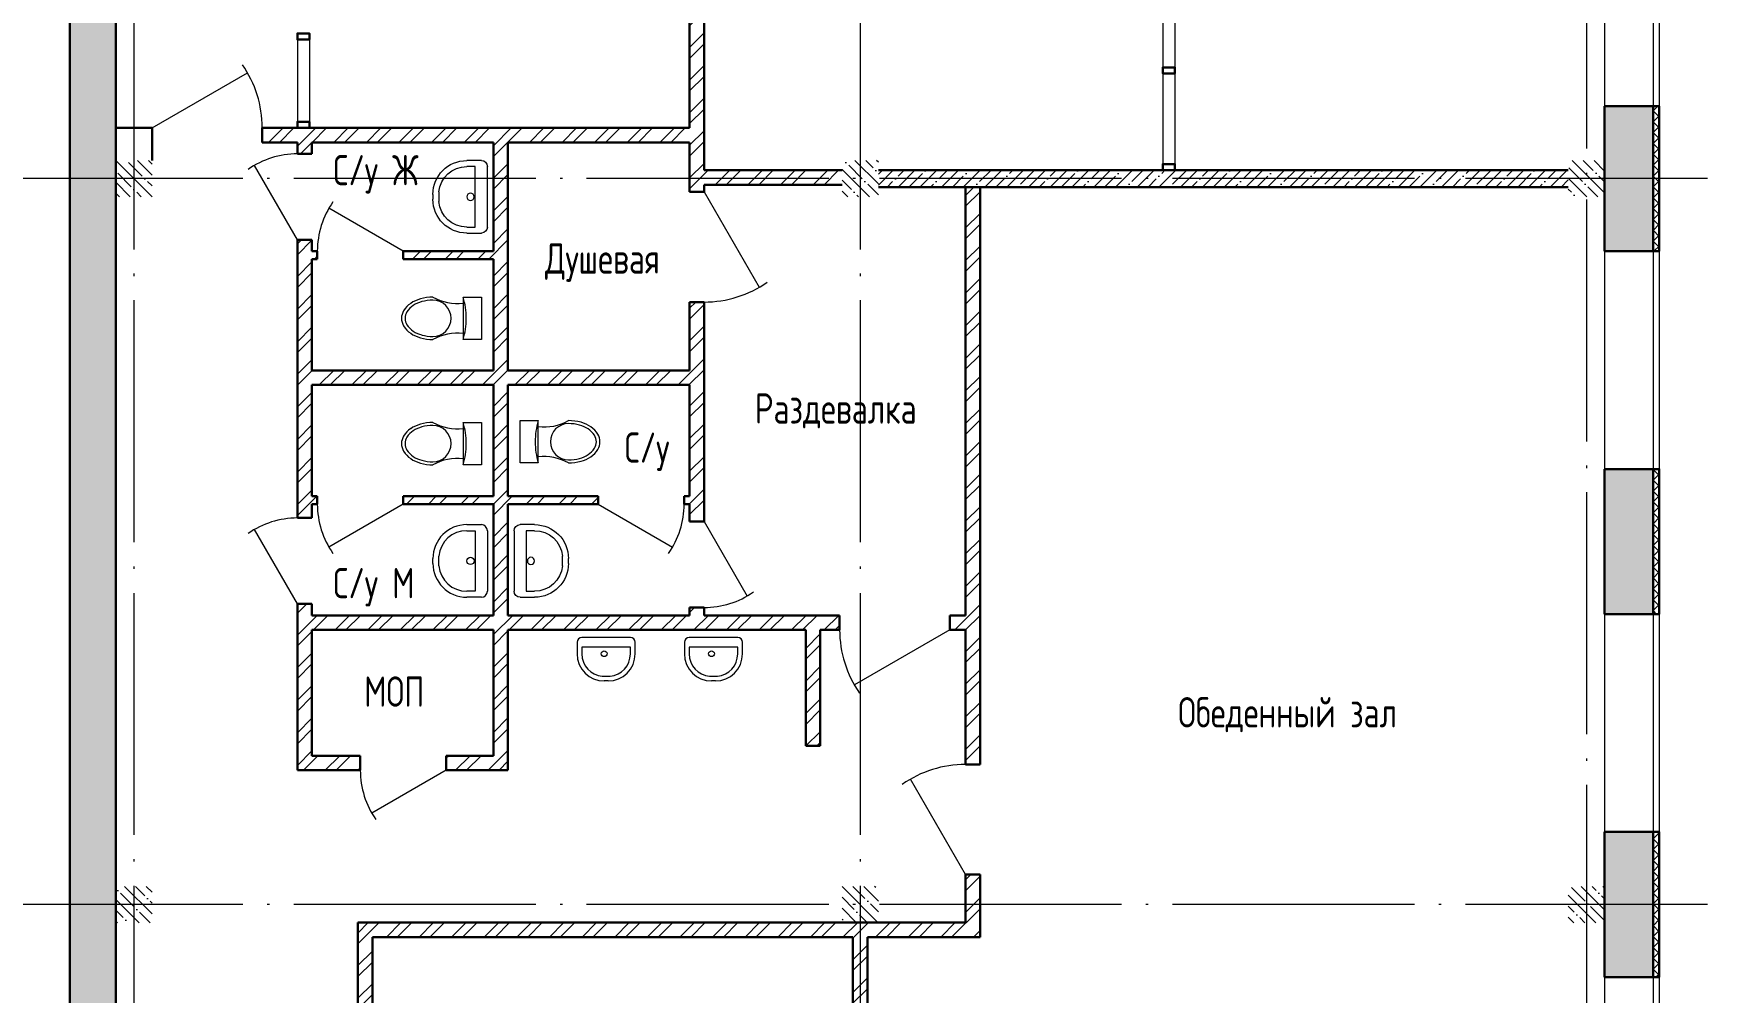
# Model space of a CAD drawing. Extents: x -965262 to 1142518, y -357520 to 71675.
# Drawn here: x -794752 to -780922, y -329974 to -322047 of the extents above; entities that cross this region are included whole.
import ezdxf

# ---------------------------------------------------------------- set-up
doc = ezdxf.new("R2010")
doc.units = 0
doc.header["$LTSCALE"] = 10
doc.linetypes.add('DOTE', pattern=[2.42, 2, -0.2, 0.02, -0.2])
doc.layers.get('0').update_dxf_attribs({"linetype": 'CONTINUOUS', "lineweight": 30})
doc.layers.add('DOTE', color=7, linetype='DOTE', lineweight=9)
doc.styles.add('GOST 2.304', font='isocpeur.ttf', dxfattribs={"width": 0.75, "height": 250})
pattern_1 = [(135, (-828203.91, -390981.48), (-89.80256, -89.80256), []), (135, (-828203.91, -390891.67), (-89.80256, -89.80256), [158.75, -31.75, 0, -31.75])]
pattern_2 = [(135, (-828203.91, -390981.476), (-44.90128, -44.90128), []), (225, (-828203.91, -390981.476), (44.90128, -44.90128), [])]

msp = doc.modelspace()

# ---------------------------------------------------------------- hatches: boundary and pattern name
at = {"lineweight": 15}
h = msp.add_hatch(dxfattribs=at)
h.set_pattern_fill('ANSI35', color=256, scale=40, style=0)
h.set_pattern_definition([(45, (-828203.9, -390981.48), (-179.6051, 179.6051), []), (45, (-828024.3, -390981.48), (-179.6051, 179.6051), [317.5, -63.5, 0, -63.5])])
h.paths.add_polyline_path([(-784322, -341397), (-784475.2, -341397), (-786632, -341402.4), (-786632, -341797), (-784322, -341797)])
h.paths.add_polyline_path([(-793462, -341797), (-794452, -341797), (-794452, -316697), (-793371.7, -316697), (-793371.7, -317097), (-794072, -317097), (-794072, -341397), (-793462, -341397)])
h.paths.add_polyline_path([(-792462, -341797), (-790322, -341797), (-790322, -341397), (-792462, -341397)])
h.paths.add_polyline_path([(-788522, -341802.4), (-787632, -341797), (-787632, -341397), (-788522, -341402.4)])
h.paths.add_polyline_path([(-782522, -341797), (-782522, -341397), (-781772, -341397), (-781772, -340647.2), (-781372, -340647.2), (-781372, -341796.6), (-782522, -341797)])
h.paths.add_polyline_path([(-781772, -338847), (-781372, -338847), (-781372, -337647), (-781772, -337647)])
h.paths.add_polyline_path([(-781772, -335847.2), (-781372, -335847.2), (-781372, -334647.2), (-781772, -334647.2)])
h.paths.add_polyline_path([(-781772, -332847.2), (-781372, -332847.2), (-781372, -331647.2), (-781772, -331647.2)])
h.paths.add_polyline_path([(-781772, -329847.2), (-781372, -329847.2), (-781372, -328647.2), (-781772, -328647.2)])
h.paths.add_polyline_path([(-781772, -326847), (-781372, -326847), (-781372, -325647), (-781772, -325647)])
h.paths.add_polyline_path([(-781772, -323847), (-781372, -323847), (-781372, -322647), (-781772, -322647)])
h.paths.add_polyline_path([(-781772, -320847), (-781372, -320847), (-781372, -319647), (-781772, -319647)])
h.paths.add_polyline_path([(-781772, -317847.2), (-781772, -317097), (-782522.8, -317097), (-782522, -316697), (-781372, -316697), (-781372, -317847), (-781772, -317847)])
h.paths.add_polyline_path([(-785522.8, -317097), (-784322.8, -317097), (-784322.8, -316697), (-785522.8, -316697)])
h.paths.add_polyline_path([(-792471.7, -317092.5), (-787322, -317092.5), (-787322, -316697), (-792471.7, -316697)])
h = msp.add_hatch(dxfattribs=at)
h.set_pattern_fill('ANSI32', color=256, scale=20, style=0)
h.set_pattern_definition([(45, (-1267480.36, -422871.15), (-134.70384, 134.70384), []), (45, (-1267390.56, -422871.15), (-134.70384, 134.70384), [])])
h.paths.add_polyline_path([(-781772, -339466.6), (-782272, -339466.6), (-782272, -339586.6), (-781772, -339586.6)])
h.paths.add_polyline_path([(-782272, -339586.6), (-782392, -339586.6), (-782392, -341397), (-782272, -341397)])
h.paths.add_polyline_path([(-792862, -322827), (-792872, -322827), (-792872, -322947), (-792862, -322947)], flags=16)
h.paths.add_polyline_path([(-792452, -323041.8), (-792572, -323041.8), (-792572, -323111.8), (-792452, -323111.8)], flags=17)
h.paths.add_polyline_path([(-789332, -325937), (-789377, -325937), (-789377, -325957), (-789332, -325957)], flags=16)
h.paths.add_polyline_path([(-789332, -325872), (-789377, -325872), (-789377, -325892), (-789332, -325892)], flags=17)
h.paths.add_polyline_path([(-789212, -326082), (-789332, -326082), (-789332, -326102), (-789212, -326102)], flags=17)
h.paths.add_polyline_path([(-789212, -323346), (-789332, -323346), (-789332, -323357), (-789212, -323357)], flags=17)
h.paths.add_polyline_path([(-786162, -335177), (-786271, -335177), (-786271, -335297), (-786162, -335297)])
h.paths.add_polyline_path([(-786042, -338426.6), (-786162, -338426.6), (-786162, -338556.6), (-786042, -338556.6)], flags=17)
h.paths.add_polyline_path([(-786042, -339336.6), (-786162, -339336.6), (-786162, -339466.6), (-786042, -339466.6)])
h.paths.add_polyline_path([(-787202, -339466.6), (-787332, -339466.6), (-787332, -339716.6), (-787202, -339716.6)], flags=17)
h.paths.add_polyline_path([(-786292, -339466.6), (-786422, -339466.6), (-786422, -339716.6), (-786292, -339716.6)])
h.paths.add_polyline_path([(-786042, -340237), (-786292, -340237), (-786292, -340487), (-786042, -340487)], flags=17)
h.paths.add_polyline_path([(-786042, -341147), (-786292, -341147), (-786292, -341397), (-786042, -341397)])
h.paths.add_polyline_path([(-792462, -338167), (-792582, -338167), (-792582, -338237), (-792462, -338237)], flags=17)
h.paths.add_polyline_path([(-787732, -341247), (-787772, -341247), (-787772, -341397), (-787732, -341397)], flags=17)
h.paths.add_polyline_path([(-787732, -341097), (-787772, -341097), (-787772, -341247), (-787732, -341247)], flags=17)
h.paths.add_polyline_path([(-785761.1, -335297), (-786042, -335297), (-786042, -335317), (-785761.1, -335317)], flags=17)
h.paths.add_polyline_path([(-785761.1, -335297), (-786042, -335297), (-786042, -335317), (-785761.1, -335317)], flags=17)
h.paths.add_polyline_path([(-785761.1, -335247), (-786162, -335247), (-786162, -335297), (-785761.1, -335297)])
h.paths.add_polyline_path([(-785761.1, -335177), (-786162, -335177), (-786162, -335247), (-785761.1, -335247)])
h.paths.add_polyline_path([(-786932.2, -328999), (-787052.2, -328999), (-787052.2, -329396.6), (-787772, -329396.6), (-787772, -329397), (-788072, -329397), (-788072, -329396.6), (-792072, -329396.6), (-792072, -333767), (-792781.5, -333767), (-792781.5, -333887), (-787982, -333887), (-787982, -335097), (-787862, -335097), (-787862, -333647), (-787862, -332857), (-787982, -332857), (-787982, -333767), (-791952, -333767), (-791952, -331946.6), (-787862, -331946.6), (-787862, -331226.6), (-787982, -331226.6), (-787982, -331826.6), (-791952, -331826.6), (-791952, -329516.6), (-787982, -329516.6), (-787982, -330316.6), (-787862, -330316.6), (-787862, -329516.6), (-786932.2, -329516.6)])
h.paths.add_polyline_path([(-793691.5, -333767), (-794072, -333767), (-794072, -333887), (-793691.5, -333887)])
h.paths.add_polyline_path([(-789237, -335187), (-790772, -335187), (-790772, -335307), (-789487, -335307), (-789487, -339756.6), (-789367, -339756.6), (-789367, -335307), (-789237, -335307)])
h.paths.add_polyline_path([(-790862, -336606.6), (-790982, -336606.6), (-790982, -336647), (-792582, -336647), (-792582, -338167), (-792462, -338167), (-792462, -336767), (-790982, -336767), (-790982, -339647), (-792462, -339647), (-792462, -339147), (-792582, -339147), (-792582, -339647), (-792862, -339647), (-792862, -339897), (-791072, -339897), (-791072, -341097), (-790862, -341097)])
h.paths.add_polyline_path([(-787202, -339466.6), (-787862, -339466.6), (-787862, -335397), (-787982, -335397), (-787982, -341097), (-787772, -341097), (-787772, -341397), (-787732, -341397), (-787732, -339716.6), (-787202, -339716.6)])
h.paths.add_polyline_path([(-788072, -335187), (-788227, -335187), (-788227, -335307), (-788072, -335307)])
h.paths.add_polyline_path([(-787071.1, -335177), (-787772, -335177), (-787772, -335317), (-787071.1, -335317)], flags=17)
h.paths.add_polyline_path([(-786042, -335317), (-786162, -335317), (-786162, -336296.6), (-786042, -336296.6)])
h.paths.add_polyline_path([(-782072, -335177), (-785761.1, -335177), (-785761.1, -335317), (-782072, -335317)], flags=17)
h.paths.add_polyline_path([(-781772, -337646.6), (-786042, -337646.6), (-786042, -337206.6), (-786162, -337206.6), (-786162, -337646.6), (-786162, -338556.6), (-786042, -338556.6), (-786042, -337766.6), (-781772, -337766.6)])
h.paths.add_polyline_path([(-781772, -339466.6), (-786162, -339466.6), (-786292, -339466.6), (-786292, -339716.6), (-786292, -340487), (-786042, -340487), (-786042, -339586.6), (-781772, -339586.6)])
h.paths.add_polyline_path([(-789212.2, -318302), (-789332.2, -318302), (-789332.2, -318557), (-789332, -322827), (-792872, -322827), (-792872, -322947), (-792572, -322947), (-792572, -323111.8), (-792452, -323111.8), (-792452, -322947), (-790952, -322947), (-790952, -323847), (-791697, -323847), (-791697, -323912), (-790952, -323912), (-790952, -324832), (-792452, -324832), (-792452, -323912), (-792407, -323912), (-792407, -323847), (-792452, -323847), (-792452, -323752), (-792572, -323752), (-792572, -325137), (-792572, -326052), (-792452, -326052), (-792452, -325937), (-792407, -325937), (-792407, -325872), (-792452, -325872), (-792452, -324952), (-790952, -324952), (-790952, -325872), (-791697, -325872), (-791697, -325937), (-790952, -325937), (-790952, -326857), (-792452, -326857), (-792452, -326762), (-792572, -326762), (-792572, -326977), (-792572, -327087), (-792572, -328136.6), (-792052, -328136.6), (-792052, -328016.6), (-792452, -328016.6), (-792452, -327087), (-792452, -326977), (-790952, -326977), (-790952, -328016.6), (-791106, -328016.6), (-791342, -328016.6), (-791342, -328136.6), (-790832, -328136.6), (-790832, -327096.6), (-790832, -326977), (-789212, -326977), (-788372.2, -326977), (-788372.2, -327936.6), (-788252.2, -327936.6), (-788252.2, -326977), (-788092.2, -326977), (-788092.2, -326857), (-789212, -326857), (-789212, -326792), (-789332, -326792), (-789332, -326857), (-790832, -326857), (-790832, -326637), (-790832, -325937), (-790087, -325937), (-790087, -325872), (-790832, -325872), (-790832, -324952), (-789332, -324952), (-789332, -325017), (-789332, -325892), (-789377, -325892), (-789377, -325957), (-789332, -325957), (-789332, -325992), (-789332, -326102), (-789212, -326102), (-789212, -325017), (-789212, -324267), (-789332, -324267), (-789332, -324832), (-790832, -324832), (-790832, -322947), (-789332, -322947), (-789332, -323346), (-789212, -323346), (-789212, -323297), (-788072, -323297), (-788072, -323177), (-789212.2, -323177)])
h.paths.add_polyline_path([(-782072, -323177), (-787772, -323177), (-787772, -323317), (-782072, -323317)], flags=17)
h.paths.add_polyline_path([(-786932.2, -323317), (-787052.2, -323317), (-787052.2, -324817), (-787052.2, -326856.6), (-787182.2, -326856.6), (-787182.2, -326976.6), (-787052.2, -326976.6), (-787052.2, -328089), (-786932.2, -328089)])
h.paths.add_polyline_path([(-789212.2, -317247), (-789332.2, -317247), (-789332.2, -317392), (-789212.2, -317392)])
h.paths.add_polyline_path([(-789212.2, -317097), (-789332.2, -317097), (-789332.2, -317247), (-789212.2, -317247)])
h.paths.add_polyline_path([(-794072, -339897), (-794072, -339647), (-793772, -339647), (-793772, -339897)])
h.paths.add_polyline_path([(-785761.1, -335317), (-785761.1, -335177), (-782072, -335177), (-782072, -335317)])
h.paths.add_polyline_path([(-787772, -335317), (-787772, -335177), (-787071.1, -335177), (-787071.1, -335317)])
h.paths.add_polyline_path([(-787772, -323317), (-787772, -323177), (-782072, -323177), (-782072, -323317)])
h = msp.add_hatch(dxfattribs=at)
h.set_pattern_fill('ANSI37', color=256, scale=20, angle=90, style=0)
h.set_pattern_definition(pattern_2)
h.paths.add_polyline_path([(-781322, -322647), (-781372, -322647), (-781372, -323847.2), (-781322, -323847.2)])
h = msp.add_hatch(dxfattribs=at)
h.set_pattern_fill('ANSI35', color=256, scale=20, angle=90, style=0)
h.set_pattern_definition(pattern_1)
h.paths.add_polyline_path([(-793922, -323097), (-794072, -323097), (-794072, -323247), (-793922, -323247)])
h.paths.add_polyline_path([(-793922, -323247), (-794072, -323247), (-794072, -323397), (-793922, -323397)])
h.paths.add_polyline_path([(-793772, -323247), (-793922, -323247), (-793922, -323397), (-793772, -323397)])
h.paths.add_polyline_path([(-793772, -323097), (-793922, -323097), (-793922, -323247), (-793772, -323247)])
h = msp.add_hatch(dxfattribs=at)
h.set_pattern_fill('ANSI35', color=256, scale=20, angle=90, style=0)
h.set_pattern_definition(pattern_1)
h.paths.add_polyline_path([(-787922, -323097), (-788072, -323097), (-788072, -323247), (-787922, -323247)])
h.paths.add_polyline_path([(-787922, -323247), (-788072, -323247), (-788072, -323397), (-787922, -323397)])
h.paths.add_polyline_path([(-787772, -323247), (-787922, -323247), (-787922, -323397), (-787772, -323397)])
h.paths.add_polyline_path([(-787772, -323097), (-787922, -323097), (-787922, -323247), (-787772, -323247)])
h = msp.add_hatch(dxfattribs=at)
h.set_pattern_fill('ANSI35', color=256, scale=20)
h.set_pattern_definition([(45, (-165344.78, -35656.45), (-89.802561, 89.802561), []), (45, (-165254.98, -35656.45), (-89.802561, 89.802561), [158.75, -31.75, 0, -31.75])])
h.paths.add_polyline_path([(-787772, -323317), (-787772, -323177), (-782072, -323177), (-782072, -323317)])
h = msp.add_hatch(dxfattribs=at)
h.set_pattern_fill('ANSI35', color=256, scale=20, angle=90, style=0)
h.set_pattern_definition(pattern_1)
h.paths.add_polyline_path([(-781922, -323097), (-782072, -323097), (-782072, -323247), (-781922, -323247)])
h.paths.add_polyline_path([(-781922, -323247), (-782072, -323247), (-782072, -323397), (-781922, -323397)])
h.paths.add_polyline_path([(-781772, -323247), (-781922, -323247), (-781922, -323397), (-781772, -323397)])
h.paths.add_polyline_path([(-781772, -323097), (-781922, -323097), (-781922, -323247), (-781772, -323247)])
h = msp.add_hatch(dxfattribs=at)
h.set_pattern_fill('ANSI37', color=256, scale=20, angle=90, style=0)
h.set_pattern_definition(pattern_2)
h.paths.add_polyline_path([(-781322, -325647), (-781372, -325647), (-781372, -326847.2), (-781322, -326847.2)])
h = msp.add_hatch(dxfattribs=at)
h.set_pattern_fill('ANSI37', color=256, scale=20, angle=90, style=0)
h.set_pattern_definition(pattern_2)
h.paths.add_polyline_path([(-781322, -328647), (-781372, -328647), (-781372, -329847.2), (-781322, -329847.2)])
h = msp.add_hatch(dxfattribs=at)
h.set_pattern_fill('ANSI35', color=256, scale=20, angle=90, style=0)
h.set_pattern_definition(pattern_1)
h.paths.add_polyline_path([(-793922, -329097), (-794072, -329097), (-794072, -329247), (-793922, -329247)])
h.paths.add_polyline_path([(-793922, -329247), (-794072, -329247), (-794072, -329397), (-793922, -329397)])
h.paths.add_polyline_path([(-793772, -329247), (-793922, -329247), (-793922, -329397), (-793772, -329397)])
h.paths.add_polyline_path([(-793772, -329097), (-793922, -329097), (-793922, -329247), (-793772, -329247)])
h = msp.add_hatch(dxfattribs=at)
h.set_pattern_fill('ANSI35', color=256, scale=20, angle=90, style=0)
h.set_pattern_definition(pattern_1)
h.paths.add_polyline_path([(-787922, -329097), (-788072, -329097), (-788072, -329247), (-787922, -329247)])
h.paths.add_polyline_path([(-787922, -329247), (-788072, -329247), (-788072, -329397), (-787922, -329397)])
h.paths.add_polyline_path([(-787772, -329247), (-787922, -329247), (-787922, -329397), (-787772, -329397)])
h.paths.add_polyline_path([(-787772, -329097), (-787922, -329097), (-787922, -329247), (-787772, -329247)])
h = msp.add_hatch(dxfattribs=at)
h.set_pattern_fill('ANSI35', color=256, scale=20, angle=90, style=0)
h.set_pattern_definition(pattern_1)
h.paths.add_polyline_path([(-781922, -329097), (-782072, -329097), (-782072, -329247), (-781922, -329247)])
h.paths.add_polyline_path([(-781922, -329247), (-782072, -329247), (-782072, -329397), (-781922, -329397)])
h.paths.add_polyline_path([(-781772, -329247), (-781922, -329247), (-781922, -329397), (-781772, -329397)])
h.paths.add_polyline_path([(-781772, -329097), (-781922, -329097), (-781922, -329247), (-781772, -329247)])

# ---------------------------------------------------------------- linework, layer by layer
at = {"extrusion": (0, 0, -1)}
for p, q in [((-794452, -341847, 1808.5), (-794452, -316697)), ((-794072, -317097), (-794072, -341397)), ((-781772, -323847.2), (-781772, -322647.2)), ((-781772, -322647.2), (-781322, -322647.2, 1808.5)), ((-781372, -322647.2), (-781372, -323847.2)), ((-781322, -323847.2, 1808.5), (-781772, -323847.2)), ((-781772, -326847.2), (-781772, -325647.2)), ((-781772, -325647.2), (-781322, -325647.2, 1808.5)), ((-781372, -325647.2), (-781372, -326847.2)), ((-781322, -326847.2, 1808.5), (-781772, -326847.2)), ((-781772, -329847.2), (-781772, -328647.2)), ((-781772, -328647.2), (-781322, -328647.2, 1808.5)), ((-781372, -328647.2), (-781372, -329847.2)), ((-781322, -329847.2, 1808.5), (-781772, -329847.2))]:
    msp.add_line(p, q, dxfattribs=at)
for p, q in [((-789212.2, -318302, -1451.3), (-789212.2, -323177, -1451.3)), ((-789332.2, -318557, -1451.3), (-789332, -322827, -1451.3)), ((-781372, -322647, 1808.5), (-781372, -323847, 1808.5)), ((-781322, -322647, 1808.5), (-781322, -323847, 1808.5)), ((-793772, -322827.4, -1451.3), (-794072, -322827.4, -1451.3)), ((-793772, -323097, -1451.3), (-793772, -322827.4, -1451.3)), ((-789332.2, -322827, -1451.3), (-792862, -322827, -1451.3)), ((-792862, -322947, -1451.3), (-792862, -322827, -1451.3)), ((-792572, -322947, -1451.3), (-792862, -322947, -1451.3)), ((-792572, -322947, -1451.3), (-792572, -323042, -1451.3)), ((-792572, -322947, -1451.3), (-792572, -323042, -1451.3)), ((-792572, -323041.8, -1451.3), (-792452, -323041.8, -1451.3)), ((-790952, -322947, -1451.3), (-792452, -322947, -1451.3)), ((-792452, -322947, -1451.3), (-792452, -323042, -1451.3)), ((-792452, -322947, -1451.3), (-792452, -322992, -1451.3)), ((-792452, -322947, -1451.3), (-792452, -323042, -1451.3)), ((-790952, -323847, -1451.3), (-790952, -322947, -1451.3)), ((-790832, -324832, -1451.3), (-790832, -322947, -1451.3)), ((-789332.2, -322947, -1451.3), (-790832, -322947, -1451.3)), ((-789332, -322947, -1451.3), (-789332, -323357, -1451.3)), ((-789212.2, -323177, -1451.3), (-788072, -323177, -1451.3)), ((-782072, -323177, -1451.3), (-787772, -323177, -1451.3)), ((-789212, -323297, -1451.3), (-788072, -323297, -1451.3)), ((-789212, -323297, -1451.3), (-789212, -323357, -1451.3)), ((-782072, -323317, -1451.3), (-787772, -323317, -1451.3)), ((-787052.2, -323317, -1451.3), (-787052.2, -326856.6, -1451.3)), ((-787052.2, -323317, -1451.3), (-786932.2, -323317, -1451.3)), ((-786932.2, -323317, -1451.3), (-786932.2, -328089, -1451.3)), ((-789332, -323357, -1451.3), (-789212, -323357, -1451.3)), ((-792572, -323752, -1451.3), (-792452, -323752, -1451.3)), ((-792572, -323752, -1451.3), (-792572, -325137, -1451.3)), ((-792452, -323752, -1451.3), (-792452, -323847, -1451.3)), ((-792407, -323847, -1451.3), (-792452, -323847, -1451.3)), ((-792407, -323847, -1451.3), (-792407, -323912, -1451.3)), ((-790952, -323847, -1451.3), (-791697, -323847, -1451.3)), ((-791697, -323847, -1451.3), (-791697, -323912, -1451.3)), ((-792452, -324832, -1451.3), (-792452, -323912, -1451.3)), ((-792407, -323912, -1451.3), (-792452, -323912, -1451.3)), ((-790952, -323912, -1451.3), (-791697, -323912, -1451.3)), ((-790952, -324832, -1451.3), (-790952, -323912, -1451.3)), ((-789332, -324267, -1451.3), (-789212, -324267, -1451.3)), ((-789332, -324832, -1451.3), (-789332, -324267, -1451.3)), ((-789212, -325017, -1451.3), (-789212, -324267, -1451.3)), ((-790952, -324832, -1451.3), (-792452, -324832, -1451.3)), ((-789332, -324832, -1451.3), (-790832, -324832, -1451.3)), ((-792452, -325872, -1451.3), (-792452, -324952, -1451.3)), ((-790952, -324952, -1451.3), (-792452, -324952, -1451.3)), ((-790952, -325872, -1451.3), (-790952, -324952, -1451.3)), ((-790832, -325872, -1451.3), (-790832, -324952, -1451.3)), ((-789332, -324952, -1451.3), (-790832, -324952, -1451.3)), ((-789332, -325017, -1451.3), (-789332, -324952, -1451.3)), ((-792572, -326052, -1451.3), (-792572, -325017, -1451.3)), ((-789332, -325872, -1451.3), (-789332, -325017, -1451.3)), ((-789212, -326082, -1451.3), (-789212, -325017, -1451.3)), ((-781372, -325647, 1808.5), (-781372, -326847, 1808.5)), ((-781322, -325647, 1808.5), (-781322, -326847, 1808.5)), ((-792407, -325872, -1451.3), (-792452, -325872, -1451.3)), ((-792452, -326052, -1451.3), (-792452, -325937, -1451.3)), ((-792407, -325937, -1451.3), (-792452, -325937, -1451.3)), ((-792407, -325937, -1451.3), (-792407, -325872, -1451.3)), ((-790952, -325872, -1451.3), (-791697, -325872, -1451.3)), ((-791697, -325937, -1451.3), (-791697, -325872, -1451.3)), ((-790952, -325937, -1451.3), (-791697, -325937, -1451.3)), ((-790952, -326857, -1451.3), (-790952, -325937, -1451.3)), ((-790832, -325872, -1451.3), (-790087, -325872, -1451.3)), ((-790832, -326857, -1451.3), (-790832, -325937, -1451.3)), ((-790832, -325937, -1451.3), (-790087, -325937, -1451.3)), ((-790087, -325937, -1451.3), (-790087, -325872, -1451.3)), ((-789377, -325937, -1451.3), (-789377, -325872, -1451.3)), ((-789377, -325872, -1451.3), (-789332, -325872, -1451.3)), ((-789377, -325937, -1451.3), (-789332, -325937, -1451.3)), ((-789332, -325992, -1451.3), (-789332, -325937, -1451.3)), ((-792572, -326052, -1451.3), (-792452, -326052, -1451.3)), ((-789332, -326082, -1451.3), (-789332, -325992, -1451.3)), ((-789212, -326082, -1451.3), (-789332, -326082, -1451.3)), ((-790832, -326857, -1451.3), (-790832, -326637, -1451.3)), ((-792572, -326977, -1451.3), (-792572, -326762, -1451.3)), ((-792572, -326762, -1451.3), (-792452, -326762, -1451.3)), ((-792452, -326857, -1451.3), (-792452, -326762, -1451.3)), ((-790832, -326857, -1451.3), (-790832, -326702, -1451.3)), ((-789212, -326792, -1451.3), (-789332, -326792, -1451.3)), ((-789332, -326857, -1451.3), (-789332, -326792, -1451.3)), ((-789212, -326857, -1451.3), (-789212, -326792, -1451.3)), ((-792452, -326857, -1451.3), (-792452, -326812, -1451.3)), ((-790952, -326857, -1451.3), (-792452, -326857, -1451.3)), ((-790832, -326857, -1451.3), (-789332, -326857, -1451.3)), ((-789212, -326857, -1451.3), (-788092.2, -326857, -1451.3)), ((-788092.2, -326857, -1451.3), (-788092.2, -326977, -1451.3)), ((-787182.2, -326856.6, -1451.3), (-787052.2, -326856.6, -1451.3)), ((-787182.2, -326856.6, -1451.3), (-787182.2, -326976.6, -1451.3)), ((-792572, -326977, -1451.3), (-792572, -327087, -1451.3)), ((-792452, -326977, -1451.3), (-792452, -327087, -1451.3)), ((-790952, -326977, -1451.3), (-792452, -326977, -1451.3)), ((-790952, -326977, -1451.3), (-790952, -328016.6, -1451.3)), ((-790832, -326977, -1451.3), (-789212, -326977, -1451.3)), ((-790832, -326977, -1451.3), (-790832, -327096.6, -1451.3)), ((-789212, -326977, -1451.3), (-788372.2, -326977, -1451.3)), ((-788372.2, -327936.6, -1451.3), (-788372.2, -326977, -1451.3)), ((-788252.2, -326977, -1451.3), (-788092.2, -326977, -1451.3)), ((-788252.2, -327936.6, -1451.3), (-788252.2, -326977, -1451.3)), ((-787182.2, -326976.6, -1451.3), (-787052.2, -326976.6, -1451.3)), ((-787052.2, -326976.6, -1451.3), (-787052.2, -328089, -1451.3)), ((-792572, -327087, -1451.3), (-792572, -328136.6, -1451.3)), ((-792452, -327087, -1451.3), (-792452, -328016.6, -1451.3)), ((-790832, -327096.6, -1451.3), (-790832, -328136.6, -1451.3)), ((-792052, -328016.6, -1451.3), (-792452, -328016.6, -1451.3)), ((-792052, -328016.6, -1451.3), (-792052, -328136.6, -1451.3)), ((-790952, -328016.6, -1451.3), (-791342, -328016.6, -1451.3)), ((-791342, -328016.6, -1451.3), (-791342, -328136.6, -1451.3)), ((-791106, -328016.6, -1451.3), (-790952, -328016.6, -1451.3)), ((-788252.2, -327936.6, -1451.3), (-788372.2, -327936.6, -1451.3)), ((-792052, -328136.6, -1451.3), (-792572, -328136.6, -1451.3)), ((-790832, -328136.6, -1451.3), (-791342, -328136.6, -1451.3)), ((-787052.2, -328089, -1451.3), (-786932.2, -328089, -1451.3)), ((-781372, -328647, 1808.5), (-781372, -329847, 1808.5)), ((-781322, -328647, 1808.5), (-781322, -329847, 1808.5)), ((-787052.2, -328999, -1451.3), (-787052.2, -329396.6, -1451.3)), ((-786932.2, -328999, -1451.3), (-787052.2, -328999, -1451.3)), ((-786932.2, -328999, -1451.3), (-786932.2, -329516.6, -1451.3)), ((-792072, -329396.6, -1451.3), (-792072, -333767, -1451.3)), ((-792072, -329396.6, -1451.3), (-787982, -329396.6, -1451.3)), ((-788072, -329396.6, -1451.3), (-787052.2, -329396.6, -1451.3)), ((-791952, -329516.6, -1451.3), (-787982, -329516.6, -1451.3)), ((-791952, -329516.6, -1451.3), (-791952, -331826.6, -1451.3)), ((-787982, -329516.6, -1451.3), (-787982, -330316.6, -1451.3)), ((-787862, -329516.6, -1451.3), (-786932.2, -329516.6, -1451.3)), ((-787862, -329516.6, -1451.3), (-787862, -330316.6, -1451.3))]:
    msp.add_line(p, q)
at = {"lineweight": 15}
for p, q in [((-781772, -320847, 1808.5), (-781772, -322647, 1808.5)), ((-781372, -320847), (-781372, -322647)), ((-781322, -320846.8, 1808.5), (-781322, -322646.8, 1808.5)), ((-785422, -321577, -1451.3), (-785422, -322327, -1451.3)), ((-785322, -321577, -1451.3), (-785322, -322327, -1451.3)), ((-792572, -322097, -1451.3), (-792572, -322777, -1451.3)), ((-792472, -322097, -1451.3), (-792472, -322777, -1451.3)), ((-793772, -322827.4, -1451.3), (-792983.9, -322372.4, -1451.3)), ((-785422, -322377, -1451.3), (-785422, -323127, -1451.3)), ((-785322, -322377, -1451.3), (-785322, -323127, -1451.3)), ((-792572, -323752, -1451.3), (-792927, -323137.1, -1451.3)), ((-791052, -323097, -1451.3), (-791172, -323097, -1451.3)), ((-791102, -323147, -1451.3), (-791172, -323147, -1451.3)), ((-791102, -323647, -1451.3), (-791102, -323147, -1451.3)), ((-791002, -323647, -1451.3), (-791002, -323147, -1451.3)), ((-791452, -323377, -1451.3), (-791452, -323417, -1451.3)), ((-791402, -323357, -1451.3), (-791402, -323437, -1451.3)), ((-789212, -323357, -1451.3), (-788757, -324145.1, -1451.3)), ((-791697, -323847, -1451.3), (-792311.9, -323492, -1451.3)), ((-791172, -323647, -1451.3), (-791102, -323647, -1451.3)), ((-791172, -323697, -1451.3), (-791052, -323697, -1451.3)), ((-781772, -323847, 1808.5), (-781772, -325647, 1808.5)), ((-781372, -323847), (-781372, -325647)), ((-781322, -323846.8, 1808.5), (-781322, -325646.8, 1808.5)), ((-791202, -324226.6, -1451.3), (-791202, -324401.6, -1451.3)), ((-791202, -324226.6, -1451.3), (-791052, -324226.6, -1451.3)), ((-791052, -324226.6, -1451.3), (-791052, -324576.6, -1451.3)), ((-791202, -324401.6, -1451.3), (-791202, -324576.6, -1451.3)), ((-791052, -324576.6, -1451.3), (-791202, -324576.6, -1451.3)), ((-791202, -325262.4, -1451.3), (-791202, -325437.4, -1451.3)), ((-791202, -325262.4, -1451.3), (-791052, -325262.4, -1451.3)), ((-791052, -325262.4, -1451.3), (-791052, -325612.4, -1451.3)), ((-790732, -325597, -1451.3), (-790732, -325247, -1451.3)), ((-790732, -325247, -1451.3), (-790582, -325247, -1451.3)), ((-790582, -325422, -1451.3), (-790582, -325247, -1451.3)), ((-791202, -325437.4, -1451.3), (-791202, -325612.4, -1451.3)), ((-790582, -325597, -1451.3), (-790582, -325422, -1451.3)), ((-791052, -325612.4, -1451.3), (-791202, -325612.4, -1451.3)), ((-790582, -325597, -1451.3), (-790732, -325597, -1451.3)), ((-791697, -325937, -1451.3), (-792311.9, -326292, -1451.3)), ((-790087, -325937, -1451.3), (-789472.1, -326292, -1451.3)), ((-791172, -326107, -1451.3), (-791052, -326107, -1451.3)), ((-790612, -326107, -1451.3), (-790732, -326107, -1451.3)), ((-789212, -326082, -1451.3), (-788857, -326696.9, -1451.3)), ((-792572, -326762, -1451.3), (-792927, -326147.1, -1451.3)), ((-791172, -326157, -1451.3), (-791102, -326157, -1451.3)), ((-791102, -326157, -1451.3), (-791102, -326657, -1451.3)), ((-791002, -326157, -1451.3), (-791002, -326657, -1451.3)), ((-790782, -326157, -1451.3), (-790782, -326657, -1451.3)), ((-790612, -326157, -1451.3), (-790682, -326157, -1451.3)), ((-790682, -326157, -1451.3), (-790682, -326657, -1451.3)), ((-791452, -326427, -1451.3), (-791452, -326387, -1451.3)), ((-791402, -326447, -1451.3), (-791402, -326367, -1451.3)), ((-790382, -326447, -1451.3), (-790382, -326367, -1451.3)), ((-790332, -326427, -1451.3), (-790332, -326387, -1451.3)), ((-791102, -326657, -1451.3), (-791172, -326657, -1451.3)), ((-790682, -326657, -1451.3), (-790612, -326657, -1451.3)), ((-791052, -326707, -1451.3), (-791172, -326707, -1451.3)), ((-790732, -326707, -1451.3), (-790612, -326707, -1451.3)), ((-781772, -326847, 1808.5), (-781772, -328647, 1808.5)), ((-781372, -326847), (-781372, -328647)), ((-781322, -326846.8, 1808.5), (-781322, -328646.8, 1808.5)), ((-790261, -327079.1, -1451.3), (-790261, -327175.1, -1451.3)), ((-789821, -327039.1, -1451.3), (-790221, -327039.1, -1451.3)), ((-789781, -327175.1, -1451.3), (-789781, -327079.1, -1451.3)), ((-789374.3, -327079.1, -1451.3), (-789374.3, -327175.1, -1451.3)), ((-788934.3, -327039.1, -1451.3), (-789334.3, -327039.1, -1451.3)), ((-788894.3, -327175.1, -1451.3), (-788894.3, -327079.1, -1451.3)), ((-787182.2, -326976.6, -1451.3), (-787970.3, -327431.6, -1451.3)), ((-789821, -327119.1, -1451.3), (-790221, -327119.1, -1451.3)), ((-790221, -327119.1, -1451.3), (-790221, -327175.1, -1451.3)), ((-789821, -327175.1, -1451.3), (-789821, -327119.1, -1451.3)), ((-788934.3, -327119.1, -1451.3), (-789334.3, -327119.1, -1451.3)), ((-789334.3, -327119.1, -1451.3), (-789334.3, -327175.1, -1451.3)), ((-788934.3, -327175.1, -1451.3), (-788934.3, -327119.1, -1451.3)), ((-790053, -327359.1, -1451.3), (-789989, -327359.1, -1451.3)), ((-790005, -327399.1, -1451.3), (-790037, -327399.1, -1451.3)), ((-789166.3, -327359.1, -1451.3), (-789102.3, -327359.1, -1451.3)), ((-789118.3, -327399.1, -1451.3), (-789150.3, -327399.1, -1451.3)), ((-791342, -328136.6, -1451.3), (-791956.9, -328491.6, -1451.3)), ((-787052.2, -328999, -1451.3), (-787507.2, -328210.9, -1451.3)), ((-781772, -329847, 1808.5), (-781772, -331647, 1808.5)), ((-781372, -329847), (-781372, -331647)), ((-781322, -329846.8, 1808.5), (-781322, -331646.8, 1808.5))]:
    msp.add_line(p, q, dxfattribs=at)
at = {"elevation": -1451.3}
for points in [[(-792472, -322097), (-792472, -322047), (-792572, -322047), (-792572, -322097)], [(-785322, -322377), (-785322, -322327), (-785422, -322327), (-785422, -322377)], [(-792472, -322827), (-792472, -322777), (-792572, -322777), (-792572, -322827)], [(-785322, -323177), (-785322, -323127), (-785422, -323127), (-785422, -323177)]]:
    msp.add_lwpolyline(points, close=True, dxfattribs=at)
at = {"lineweight": 15}
for centre in [(-790037.1, -327174, -1451.3), (-789150.4, -327174, -1451.3)]:
    msp.add_circle(centre, 24, dxfattribs=at)
for centre, radius, start, end in [((-793772, -322827.4, -1451.3), 910, 0, 35), ((-792572, -323752, -1451.3), 710, 90, 125), ((-791697, -323847, -1451.3), 710, 145, 180), ((-789212, -323357, -1451.3), 910, 270, 305), ((-791524.8, -324442.9, -1451.3), 198.9, 123.94359, 148.39173), ((-791519.7, -324441.1, -1451.3), 173.8, 123.11134, 147.57925), ((-791480.8, -324508.2, -1451.3), 277.6, 105.57834, 123.94359), ((-791478.8, -324503.8, -1451.3), 248.6, 105.11701, 123.11134), ((-791452, -324611.6, -1451.3), 384.9, 90, 105.57834), ((-791452, -324603.1, -1451.3), 351.4, 90, 105.11701), ((-791249.5, -323864.1, -1451.3), 415.2, 240.81137, 276.56876), ((-791452, -324401.6, -1451.3), 150, 270, 90), ((-791802, -324401.6, -1451.3), 625, 8.1301, 16.2602), ((-791802, -324401.6, -1451.3), 625, 360, 8.1301), ((-791591.8, -324401.6, -1451.3), 120.2, 148.39173, 180), ((-791591.8, -324401.6, -1451.3), 120.2, 180, 211.60827), ((-791581.9, -324401.6, -1451.3), 100.1, 147.57925, 180), ((-791581.9, -324401.6, -1451.3), 100.1, 180, 212.42075), ((-791802, -324401.6, -1451.3), 625, 351.8699, 360), ((-791524.8, -324360.4, -1451.3), 198.9, 211.60827, 236.05641), ((-791519.7, -324362.1, -1451.3), 173.8, 212.42075, 236.88866), ((-791480.8, -324295, -1451.3), 277.6, 236.05641, 254.42166), ((-791478.8, -324299.4, -1451.3), 248.6, 236.88866, 254.88299), ((-791452, -324191.7, -1451.3), 384.9, 254.42166, 270), ((-791452, -324200.2, -1451.3), 351.4, 254.88299, 270), ((-791249.5, -324939.1, -1451.3), 415.2, 83.43124, 119.18863), ((-791802, -324401.6, -1451.3), 625, 343.7398, 351.8699), ((-791480.8, -325544, -1451.3), 277.6, 105.57834, 123.94359), ((-791452, -325647.3, -1451.3), 384.9, 90, 105.57834), ((-791249.5, -324899.9, -1451.3), 415.2, 240.81137, 276.56876), ((-791802, -325437.4, -1451.3), 625, 8.1301, 16.2602), ((-789982, -325422, -1451.3), 625, 163.7398, 171.8699), ((-790534.5, -324884.5, -1451.3), 415.2, 263.43124, 299.18863), ((-790332, -325422, -1451.3), 150, 90, 270), ((-790332, -325631.9, -1451.3), 384.9, 74.42166, 90), ((-790332, -325623.4, -1451.3), 351.4, 74.88299, 90), ((-790303.2, -325528.6, -1451.3), 277.6, 56.05641, 74.42166), ((-791591.8, -325437.4, -1451.3), 120.2, 148.39173, 180), ((-791524.8, -325478.6, -1451.3), 198.9, 123.94359, 148.39173), ((-791581.9, -325437.4, -1451.3), 100.1, 147.57925, 180), ((-791519.7, -325476.9, -1451.3), 173.8, 123.11134, 147.57925), ((-791478.8, -325539.6, -1451.3), 248.6, 105.11701, 123.11134), ((-791452, -325638.8, -1451.3), 351.4, 90, 105.11701), ((-791452, -325437.4, -1451.3), 150, 270, 90), ((-791802, -325437.4, -1451.3), 625, 360, 8.1301), ((-789982, -325422, -1451.3), 625, 171.8699, 180), ((-790305.2, -325524.2, -1451.3), 248.6, 56.88866, 74.88299), ((-790264.3, -325461.5, -1451.3), 173.8, 32.42075, 56.88866), ((-790259.2, -325463.2, -1451.3), 198.9, 31.60827, 56.05641), ((-790202.1, -325422, -1451.3), 100.1, 360, 32.42075), ((-790192.2, -325422, -1451.3), 120.2, 360, 31.60827), ((-791591.8, -325437.4, -1451.3), 120.2, 180, 211.60827), ((-791524.8, -325396.1, -1451.3), 198.9, 211.60827, 236.05641), ((-791581.9, -325437.4, -1451.3), 100.1, 180, 212.42075), ((-791519.7, -325397.9, -1451.3), 173.8, 212.42075, 236.88866), ((-791478.8, -325335.2, -1451.3), 248.6, 236.88866, 254.88299), ((-791802, -325437.4, -1451.3), 625, 343.7398, 351.8699), ((-791802, -325437.4, -1451.3), 625, 351.8699, 360), ((-789982, -325422, -1451.3), 625, 180, 188.1301), ((-789982, -325422, -1451.3), 625, 188.1301, 196.2602), ((-790534.5, -325959.5, -1451.3), 415.2, 60.81137, 96.56876), ((-790305.2, -325319.8, -1451.3), 248.6, 285.11701, 303.11134), ((-790303.2, -325315.4, -1451.3), 277.6, 285.57834, 303.94359), ((-790264.3, -325382.5, -1451.3), 173.8, 303.11134, 327.57925), ((-790259.2, -325380.8, -1451.3), 198.9, 303.94359, 328.39173), ((-790202.1, -325422, -1451.3), 100.1, 327.57925, 360), ((-790192.2, -325422, -1451.3), 120.2, 328.39173, 360), ((-791480.8, -325330.8, -1451.3), 277.6, 236.05641, 254.42166), ((-791452, -325227.4, -1451.3), 384.9, 254.42166, 270), ((-791452, -325235.9, -1451.3), 351.4, 254.88299, 270), ((-791249.5, -325974.9, -1451.3), 415.2, 83.43124, 119.18863), ((-790332, -325220.6, -1451.3), 351.4, 270, 285.11701), ((-790332, -325212.1, -1451.3), 384.9, 270, 285.57834), ((-791697, -325937, -1451.3), 710, 180, 215), ((-790087, -325937, -1451.3), 710, 325, 0), ((-792572, -326762, -1451.3), 710, 90, 125), ((-789212, -326082, -1451.3), 710, 270, 305), ((-790221, -327079.1, -1451.3), 40, 90, 180), ((-789821, -327079.1, -1451.3), 40, 0, 90), ((-789334.3, -327079.1, -1451.3), 40, 90, 180), ((-788934.3, -327079.1, -1451.3), 40, 0, 90), ((-787182.2, -326976.6, -1451.3), 910, 180, 215), ((-790037, -327175.1, -1451.3), 224, 180, 270), ((-790038.7, -327177.3, -1451.3), 182.3, 179.29159, 265.50328), ((-790005, -327175.1, -1451.3), 224, 270, 0), ((-790003.3, -327177.3, -1451.3), 182.3, 274.49672, 0.70841), ((-789150.3, -327175.1, -1451.3), 224, 180, 270), ((-789152, -327177.3, -1451.3), 182.3, 179.29159, 265.50328), ((-789118.3, -327175.1, -1451.3), 224, 270, 0), ((-789116.6, -327177.3, -1451.3), 182.3, 274.49672, 0.70841), ((-791342, -328136.6, -1451.3), 710, 180, 215), ((-787052.2, -328999, -1451.3), 910, 90, 125)]:
    msp.add_arc(centre, radius, start, end, dxfattribs=at)
at = {"lineweight": 15, "extrusion": (0, 0, -1)}
for centre, major_axis, start_param, end_param in [((-791172, -323377, -1451.3), (198, 198), 3.9269908, 5.4977871), ((-791174.8, -323374.9, -1451.3), (161.1, 161.1), 4.0054734, 5.5101512), ((-791052, -323147, -1451.3), (-35.4, 35.4), 0.7853982, 2.3561945), ((-791172, -323417, -1451.3), (-198, 198), 3.9269908, 5.4977871), ((-791174.8, -323419.1, -1451.3), (-161.1, 161.1), 3.9146268, 5.4193046), ((-791142, -323397, -1451.3), (21.2, 21.2), 3.9269908, 10.2101761), ((-791052, -323647, -1451.3), (35.4, 35.4), 0.7853982, 2.3561945), ((-790732, -326157, -1451.3), (35.4, 35.4), 3.9269908, 5.4977871), ((-790612, -326387, -1451.3), (-198, 198), 0.7853982, 2.3561945), ((-790609.2, -326384.9, -1451.3), (-161.1, 161.1), 0.7730341, 2.277712), ((-790642, -326407, -1451.3), (21.2, 21.2), 0.7853982, 7.0685835), ((-790612, -326427, -1451.3), (198, 198), 0.7853982, 2.3561945), ((-790609.2, -326429.1, -1451.3), (161.1, 161.1), 0.8638807, 2.3685585), ((-790732, -326657, -1451.3), (-35.4, 35.4), 3.9269908, 5.4977871)]:
    msp.add_ellipse(centre, major_axis=major_axis, ratio=1, start_param=start_param, end_param=end_param, dxfattribs=at)
at = {"lineweight": 15}
for centre, major_axis, start_param, end_param in [((-791172, -326387, -1451.3), (198, 198), 0.7853982, 2.3561945), ((-791052, -326157, -1451.3), (-35.4, 35.4), 3.9269908, 5.4977871), ((-791174.8, -326384.9, -1451.3), (161.1, 161.1), 0.7730341, 2.277712), ((-791142, -326407, -1451.3), (-21.2, 21.2), 0.7853982, 7.0685835), ((-791172, -326427, -1451.3), (-198, 198), 0.7853982, 2.3561945), ((-791174.8, -326429.1, -1451.3), (-161.1, 161.1), 0.8638807, 2.3685585), ((-791052, -326657, -1451.3), (35.4, 35.4), 3.9269908, 5.4977871)]:
    msp.add_ellipse(centre, major_axis=major_axis, ratio=1, start_param=start_param, end_param=end_param, dxfattribs=at)
at = {"layer": 'DOTE', "ltscale": 100, "extrusion": (0, -1, 0)}
for p, q in [((-794452, -304309, -1451.3), (-794452, -355582.3, -1451.3)), ((-793922, -309732.2, -1451.3), (-793922, -355582.3, -1451.3)), ((-787922, -309732.2, -1451.3), (-787922, -355782.3, -1451.3)), ((-781922, -316158.8, -1451.3), (-781922, -355782.3, -1451.3))]:
    msp.add_line(p, q, dxfattribs=at)
at = {"layer": 'DOTE', "ltscale": 100}
for p, q in [((-780922, -323247, -1451.3), (-852807.2, -323247, -1451.3)), ((-780922, -329247, -1451.3), (-852807.2, -329247, -1451.3))]:
    msp.add_line(p, q, dxfattribs=at)

# ---------------------------------------------------------------- texts
at = {"lineweight": 0, "style": 'GOST 2.304', "width": 0.75}
for s, p in [('   С/у Ж', (-792633.7, -323301.8, -1451.3)), ('   Душевая', (-790883.7, -324032.1, -1451.3)), ('   Раздевалка', (-789150.7, -325271.8, -1451.3)), ('   С/у', (-790226.1, -325594.7, -1451.3)), ('   С/у М', (-792633.7, -326715.2, -1451.3)), ('   МОП', (-792378.5, -327611.9, -1451.3))]:
    msp.add_text(s, height=250, dxfattribs=at).set_placement(p)
at = {"style": 'GOST 2.304', "width": 0.75}
msp.add_text('Обеденный зал', height=250, dxfattribs=at).set_placement((-785295.4, -327783.2, -1451.3))

doc.saveas('drawing.dxf')
